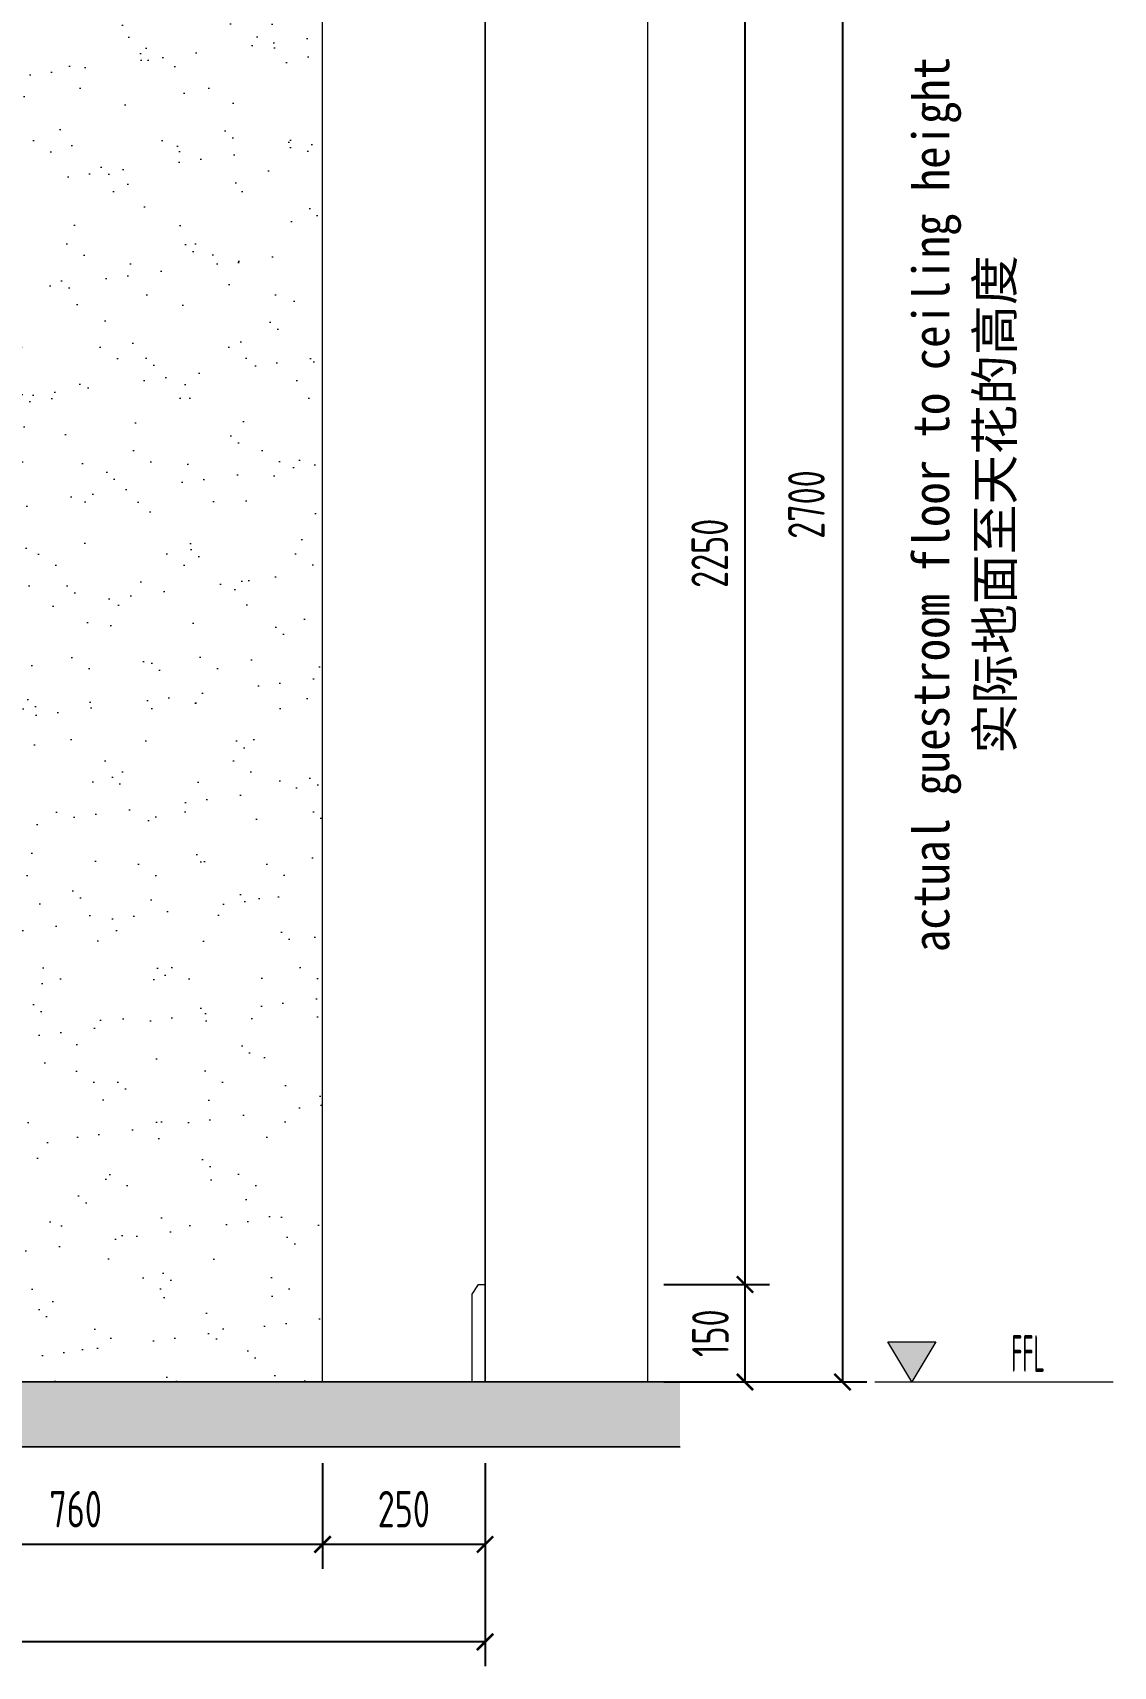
# Model space of a CAD drawing. Header units: millimetres. Extents: x 3162 to 221128, y -144913 to 11496.
# Drawn here: x 44863 to 46526, y -66985 to -64472 of the extents above; entities that cross this region are included whole.
import ezdxf
from ezdxf.enums import TextEntityAlignment as Align

# ---------------------------------------------------------------- set-up
doc = ezdxf.new("R2010")
doc.units = ezdxf.units.MM
doc.header["$LTSCALE"] = 10
doc.layers.get('Defpoints').update_dxf_attribs({"color": 250})
for name, color, linetype, lineweight in [('Contour【轮廓线】', 94, 'Continuous', 0), ('Elevation【立面图库】', 150, 'Continuous', 0), ('FC-Hatch【平面填充】', 250, 'Continuous', 0), ('FF-Text【平面文字】', 2, 'Continuous', 0), ('Finish【完成面】', 2, 'Continuous', 0), ('RC-dimensions', 44, 'Continuous', 0), ('Wall【立面墙】', 252, 'Continuous', 0)]:
    doc.layers.add(name, color=color, linetype=linetype, lineweight=lineweight)
doc.styles.add('宋体', font='', dxfattribs={"width": 0.8})
doc.styles.add('尺寸标注', font='ARCHS.SHX', dxfattribs={"width": 0.8})
doc.styles.add('标高', font='ARCHS.SHX', dxfattribs={"width": 0.5})
doc.styles.get('宋体').set_extended_font_data('SimSun')
doc.dimstyles.new('海龙1：25', dxfattribs={"dimscale": 25, "dimtxt": 2.25, "dimasz": 1, "dimexe": 1.5, "dimexo": 1, "dimgap": 1, "dimtad": 1, "dimdec": 0, "dimrnd": 5, "dimdsep": 46, "dimtxsty": '尺寸标注', "dimblk": 'ARCHTICK', "dimblk1": 'ARCHTICK', "dimblk2": 'ARCHTICK', "dimcen": 1, "dimclrd": 44, "dimclre": 44, "dimclrt": 2, "dimadec": 0, "dimazin": 0, "dimtfac": 1, "dimtdec": 0, "dimtix": 1, "dimtmove": 2, "dimatfit": 3, "dimldrblk": 'hl_arrow2', "dimfxl": 5, "dimfxlon": 1, "dimarcsym": 0})

# ---------------------------------------------------------------- blocks, each defined once
blk = doc.blocks.new('海龙工具_踢脚线')
blk.add_lwpolyline([(20, 0), (20, 90), (10, 100), (0, 100)])
blk = doc.blocks.new('_ArchTick')
at = {"color": 2, "linetype": 'ByBlock', "const_width": 0.15}
blk.add_lwpolyline([(-0.5, -0.5), (0.5, 0.5)], dxfattribs=at)
blk = doc.blocks.new('*D1252')
at = {"layer": 'Defpoints', "color": 0, "transparency": 16777216}
for p in [(45809.4, -66397.6), (45809.4, -66547.6), (45959.4, -66547.6)]:
    blk.add_point(p, dxfattribs=at)
at = {"layer": 'RC-dimensions', "color": 44, "lineweight": -2, "transparency": 16777216}
for p, q in [((45834.4, -66397.6), (45996.9, -66397.6)), ((45959.4, -66397.6), (45959.4, -66547.6)), ((45834.4, -66547.6), (45996.9, -66547.6))]:
    blk.add_line(p, q, dxfattribs=at)
at = {"layer": 'RC-dimensions', "color": 44, "lineweight": -2, "transparency": 16777216, "xscale": 25, "yscale": 25, "zscale": 25}
for p, rotation in [((45959.4, -66397.6), 90), ((45959.4, -66547.6), 270)]:
    blk.add_blockref('_ArchTick', p, dxfattribs=dict(at, rotation=rotation))
at = {"layer": 'RC-dimensions', "color": 2, "transparency": 16777216, "insert": (45906.2, -66472.6), "char_height": 56.25, "attachment_point": 5, "rotation": 90, "style": '尺寸标注'}
blk.add_mtext('150', dxfattribs=at)
blk = doc.blocks.new('hl_arrow2')
at = {"color": 2}
blk.add_line((-0.22, 0), (-1, 0), dxfattribs=at)
blk.add_lwpolyline([(-0.22, 0), (-0.86, -0.69), (-0.65, -0.86), (0, 0), (-0.65, 0.86), (-0.86, 0.69)], close=True, dxfattribs=at)
for points in [[(-0.86, 0.69), (-0.65, 0.86), (-0.22, 0), (0, 0)], [(-0.86, -0.69), (-0.65, -0.86), (-0.22, 0), (0, 0)]]:
    blk.add_solid(points, dxfattribs=at)
blk = doc.blocks.new('*D1253')
at = {"layer": 'Defpoints', "color": 0, "transparency": 16777216}
for p in [(45809.4, -63847.6), (45809.4, -66547.6), (46109.4, -66547.6)]:
    blk.add_point(p, dxfattribs=at)
at = {"layer": 'RC-dimensions', "color": 44, "lineweight": -2, "transparency": 16777216}
for p, q in [((45984.4, -63847.6), (46146.9, -63847.6)), ((46109.4, -63847.6), (46109.4, -66547.6)), ((45984.4, -66547.6), (46146.9, -66547.6))]:
    blk.add_line(p, q, dxfattribs=at)
at = {"layer": 'RC-dimensions', "color": 44, "lineweight": -2, "transparency": 16777216, "xscale": 25, "yscale": 25, "zscale": 25}
for p, rotation in [((46109.4, -63847.6), 90), ((46109.4, -66547.6), 270)]:
    blk.add_blockref('_ArchTick', p, dxfattribs=dict(at, rotation=rotation))
at = {"layer": 'RC-dimensions', "color": 2, "transparency": 16777216, "insert": (46053.9, -65197.6), "char_height": 56.25, "attachment_point": 5, "rotation": 90, "style": '尺寸标注'}
blk.add_mtext('2700', dxfattribs=at)
blk = doc.blocks.new('海龍_立面标识')
at = {"style": '宋体', "width": 0.9, "flags": 8}
blk.add_attdef('FLOOR_HEIGHT', text='', height=2.25, rotation=90, dxfattribs=at).set_placement((0, 0), align=Align.CENTER)
at = {"style": '宋体', "flags": 8}
blk.add_attdef('HEIGHT', text='', height=2.25, rotation=90, dxfattribs=at).set_placement((-3.5, 0), align=Align.CENTER)
blk = doc.blocks.new('hl_Elevation-A2')
blk.add_hatch(color=150).paths.add_polyline_path([(3.74, 2.47), (2.27, 0), (0.8, 2.47)])
at = {"color": 150}
blk.add_line((0, 0), (14.67, 0), dxfattribs=at)
blk.add_lwpolyline([(3.74, 2.47), (2.27, 0), (0.8, 2.47)], close=True, dxfattribs=at)
at = {"color": 2, "style": '标高', "width": 0.8, "flags": 8}
blk.add_attdef('HEIGHT', text='', height=2.25, dxfattribs=at).set_placement((9.42, 1.75), align=Align.MIDDLE_CENTER)
blk = doc.blocks.new('*D1254')
at = {"layer": 'Defpoints', "color": 0, "transparency": 16777216}
for p in [(45309.4, -66647.6), (45559.4, -66647.6), (45309.4, -66797.6)]:
    blk.add_point(p, dxfattribs=at)
at = {"layer": 'RC-dimensions', "color": 44, "lineweight": -2, "transparency": 16777216}
for p, q in [((45309.4, -66672.6), (45309.4, -66835.1)), ((45559.4, -66672.6), (45559.4, -66835.1)), ((45559.4, -66797.6), (45309.4, -66797.6))]:
    blk.add_line(p, q, dxfattribs=at)
at = {"layer": 'RC-dimensions', "color": 44, "lineweight": -2, "transparency": 16777216, "xscale": 25, "yscale": 25, "zscale": 25, "rotation": 180}
blk.add_blockref('_ArchTick', (45309.4, -66797.6), dxfattribs=at)
at = {"layer": 'RC-dimensions', "color": 44, "lineweight": -2, "transparency": 16777216, "xscale": 25, "yscale": 25, "zscale": 25}
blk.add_blockref('_ArchTick', (45559.4, -66797.6), dxfattribs=at)
at = {"layer": 'RC-dimensions', "color": 2, "transparency": 16777216, "insert": (45434.4, -66743.3), "char_height": 56.25, "attachment_point": 5, "style": '尺寸标注'}
blk.add_mtext('250', dxfattribs=at)
blk = doc.blocks.new('*D1255')
at = {"layer": 'Defpoints', "color": 0, "transparency": 16777216}
for p in [(39309.4, -66647.6), (45559.4, -66647.6), (39309.4, -66947.6)]:
    blk.add_point(p, dxfattribs=at)
at = {"layer": 'RC-dimensions', "color": 44, "lineweight": -2, "transparency": 16777216}
for p, q in [((39309.4, -66822.6), (39309.4, -66985.1)), ((45559.4, -66822.6), (45559.4, -66985.1)), ((45559.4, -66947.6), (39309.4, -66947.6))]:
    blk.add_line(p, q, dxfattribs=at)
at = {"layer": 'RC-dimensions', "color": 44, "lineweight": -2, "transparency": 16777216, "xscale": 25, "yscale": 25, "zscale": 25, "rotation": 180}
blk.add_blockref('_ArchTick', (39309.4, -66947.6), dxfattribs=at)
at = {"layer": 'RC-dimensions', "color": 44, "lineweight": -2, "transparency": 16777216, "xscale": 25, "yscale": 25, "zscale": 25}
blk.add_blockref('_ArchTick', (45559.4, -66947.6), dxfattribs=at)
at = {"layer": 'RC-dimensions', "color": 2, "transparency": 16777216, "insert": (42434.4, -66893.3), "char_height": 56.25, "attachment_point": 5, "style": '尺寸标注'}
blk.add_mtext('6250', dxfattribs=at)
blk = doc.blocks.new('*D1300')
at = {"layer": 'Defpoints', "color": 0, "transparency": 16777216}
for p in [(44549.4, -66647.6), (45309.4, -66647.6), (44549.4, -66797.6)]:
    blk.add_point(p, dxfattribs=at)
at = {"layer": 'RC-dimensions', "color": 44, "lineweight": -2, "transparency": 16777216}
for p, q in [((44549.4, -66672.6), (44549.4, -66835.1)), ((45309.4, -66672.6), (45309.4, -66835.1)), ((45309.4, -66797.6), (44549.4, -66797.6))]:
    blk.add_line(p, q, dxfattribs=at)
at = {"layer": 'RC-dimensions', "color": 44, "lineweight": -2, "transparency": 16777216, "xscale": 25, "yscale": 25, "zscale": 25, "rotation": 180}
blk.add_blockref('_ArchTick', (44549.4, -66797.6), dxfattribs=at)
at = {"layer": 'RC-dimensions', "color": 44, "lineweight": -2, "transparency": 16777216, "xscale": 25, "yscale": 25, "zscale": 25}
blk.add_blockref('_ArchTick', (45309.4, -66797.6), dxfattribs=at)
at = {"layer": 'RC-dimensions', "color": 2, "transparency": 16777216, "insert": (44929.4, -66743.3), "char_height": 56.25, "attachment_point": 5, "style": '尺寸标注'}
blk.add_mtext('760', dxfattribs=at)
blk = doc.blocks.new('*D1302')
at = {"layer": 'Defpoints', "color": 0, "transparency": 16777216}
for p in [(45809.4, -64147.6), (45809.4, -66397.6), (45959.4, -66397.6)]:
    blk.add_point(p, dxfattribs=at)
at = {"layer": 'RC-dimensions', "color": 44, "lineweight": -2, "transparency": 16777216}
for p, q in [((45834.4, -64147.6), (45996.9, -64147.6)), ((45959.4, -64147.6), (45959.4, -66397.6)), ((45834.4, -66397.6), (45996.9, -66397.6))]:
    blk.add_line(p, q, dxfattribs=at)
at = {"layer": 'RC-dimensions', "color": 44, "lineweight": -2, "transparency": 16777216, "xscale": 25, "yscale": 25, "zscale": 25}
for p, rotation in [((45959.4, -64147.6), 90), ((45959.4, -66397.6), 270)]:
    blk.add_blockref('_ArchTick', p, dxfattribs=dict(at, rotation=rotation))
at = {"layer": 'RC-dimensions', "color": 2, "transparency": 16777216, "insert": (45905.1, -65272.6), "char_height": 56.25, "attachment_point": 5, "rotation": 90, "style": '尺寸标注'}
blk.add_mtext('2250', dxfattribs=at)

msp = doc.modelspace()

# ---------------------------------------------------------------- hatches: boundary and pattern name
at = {"layer": 'FC-Hatch【平面填充】'}
h = msp.add_hatch(dxfattribs=at)
h.set_pattern_fill('AR-SAND', color=256, scale=2.5, style=0)
h.set_pattern_definition([(37.5, (44569.35, -66547.64), (-4, 122.3533), [0, -96.52, 0, -107.95, 0, -103.1875]), (7.5, (44569.35, -66547.64), (112.381, 179.206), [0, -52.07, 0, -86.995, 0, -33.3375]), (327.5, (44491.25, -66547.64), (197.748, 0.3593), [0, -31.75, 0, -114.3, 0, -149.225]), (317.5, (44491.25, -66547.64), (190.889, 55.732), [0, -15.875, 0, -74.93, 0, -85.725])])
h.paths.add_polyline_path([(45309.4, -64147.6), (44569.4, -64147.6), (44569.4, -66547.6), (45309.4, -66547.6)])
h = msp.add_hatch(dxfattribs=at)
h.set_pattern_fill('钢筋混凝土', color=256, scale=50, angle=180, style=0, pattern_type=2)
h.set_pattern_definition([(225, (0, 0), (35.35534, -35.35534), []), (230, (0, 0), (-71.72602, 6.27522), [7.5, -82.5]), (175, (0, 0), (13.87511, -75.21923), [6, -66]), (280.4514, (-5.98, 0.52), (-57.85092, -68.94393), [6.374, -70.1142]), (226.1842, (-2e-15, -20), (-106.72409, 16.55189), [11.25, -123.75]), (276.6356, (-8.89, -18.62), (-93.46626, -97.41178), [9.56105, -105.1713]), (171.1842, (-2e-15, -20), (-93.46618, -97.41189), [9, -99]), (201, (-10, -15), (-59.690703, 40.261893), [7.5, -82.5]), (146, (-10, -15), (-24.33156, -72.515006), [6, -66]), (251.4514, (-14.974, -11.645), (-84.022234, -32.25304), [6.374, -70.1142]), (217.5, (0, 0), (-1.2159855, -33.289385), [0.5, -65.2, 0.5, -67, 0.5, -66.25]), (187.5, (0, 0), (-26.306954, -39.441171), [0.5, -38.2, 0.5, -63.7, 0.5, -25.25]), (147.5, (22.3, -3e-15), (-53.382244, 2.255487), [0.5, -25, 0.5, -78, 0.5, -103.5]), (137.5, (32.3, -4e-15), (-58.318617, -10.010498), [0.5, -32.5, 0.5, -51.8, 0.5, -73.5])])
h.paths.add_polyline_path([(39009.4, -66647.6), (39009.4, -66547.6), (45859.4, -66547.6), (45859.4, -66647.6)])

# ---------------------------------------------------------------- linework, layer by layer
at = {"layer": 'Finish【完成面】'}
for p in [(45559.4, -63847.6), (39309.4, -66547.6)]:
    msp.add_line(p, (45559.4, -66547.6), dxfattribs=at)
at = {"layer": 'Wall【立面墙】'}
for points in [[(45559.4, -66547.6), (45559.4, -63697.6), (45809.4, -63697.6), (45809.4, -66547.6)], [(45309.4, -63827.6), (45559.4, -63827.6), (45559.4, -66547.6), (45309.4, -66547.6)], [(39009.4, -66547.6), (39009.4, -66547.6), (45859.4, -66547.6), (45859.4, -66547.6)], [(39009.4, -66647.6), (39009.4, -66647.6), (45859.4, -66647.6), (45859.4, -66647.6)]]:
    msp.add_lwpolyline(points, close=True, dxfattribs=at)

# ---------------------------------------------------------------- block references
at = {"layer": 'Contour【轮廓线】', "xscale": -1, "yscale": 1.5}
msp.add_blockref('海龙工具_踢脚线', (45559.4, -66547.6), dxfattribs=at)
at = {"layer": 'Elevation【立面图库】'}
ref = msp.add_blockref('hl_Elevation-A2', (46159.4, -66547.6), dxfattribs=dict(at, xscale=25, yscale=25, zscale=25))
ref.add_attrib('HEIGHT', 'FFL', dxfattribs={"layer": '0', "color": 2, "height": 56.25, "style": '标高', "width": 0.5}).set_placement((46394.9, -66503.9), align=Align.MIDDLE_CENTER)
at = {"layer": 'FF-Text【平面文字】'}
ref = msp.add_blockref('海龍_立面标识', (46228.1, -65197.6), dxfattribs=dict(at, xscale=-25, yscale=25, zscale=25))
ref.add_attrib('FLOOR_HEIGHT', 'actual guestroom floor to ceiling height', dxfattribs={"layer": '0', "height": 56.25, "rotation": 90, "style": '宋体', "width": 0.9}).set_placement((46273.7, -65197.6), align=Align.CENTER)
ref.add_attrib('HEIGHT', '实际地面至天花的高度', dxfattribs={"layer": '0', "height": 56.25, "rotation": 90, "style": '宋体'}).set_placement((46371.9, -65197.6), align=Align.CENTER)

# ---------------------------------------------------------------- dimensions: what is measured, and where the dimension line sits
at = {"layer": 'RC-dimensions'}
for base, p1, p2, angle, picture, middle in [((46109.4, -66547.6), (45809.4, -63847.6), (45809.4, -66547.6), 270, '*D1253', (46053.9, -65197.6)), ((45959.4, -66397.6), (45809.4, -64147.6), (45809.4, -66397.6), 270, '*D1302', (45905.1, -65272.6)), ((45959.4, -66547.6), (45809.4, -66397.6), (45809.4, -66547.6), 270, '*D1252', (45906.2, -66472.6)), ((39309.4, -66947.6), (45559.4, -66647.6), (39309.4, -66647.6), 180, '*D1255', (42434.4, -66893.3)), ((44549.4, -66797.6), (45309.4, -66647.6), (44549.4, -66647.6), 180, '*D1300', (44929.4, -66743.3)), ((45309.4, -66797.6), (45559.4, -66647.6), (45309.4, -66647.6), 180, '*D1254', (45434.4, -66743.3))]:
    dim = msp.add_linear_dim(base=base, p1=p1, p2=p2, angle=angle, dimstyle='海龙1：25', override={"dimscale": 25, "dimtxsty": '尺寸标注', "dimblk1": 'ArchTick', "dimblk2": 'ArchTick', "dimsah": 1, "dimclrt": 2}, dxfattribs=at)
    dim.commit()
    dim.dimension.update_dxf_attribs({"geometry": picture, "text_midpoint": middle})

doc.saveas('drawing.dxf')
